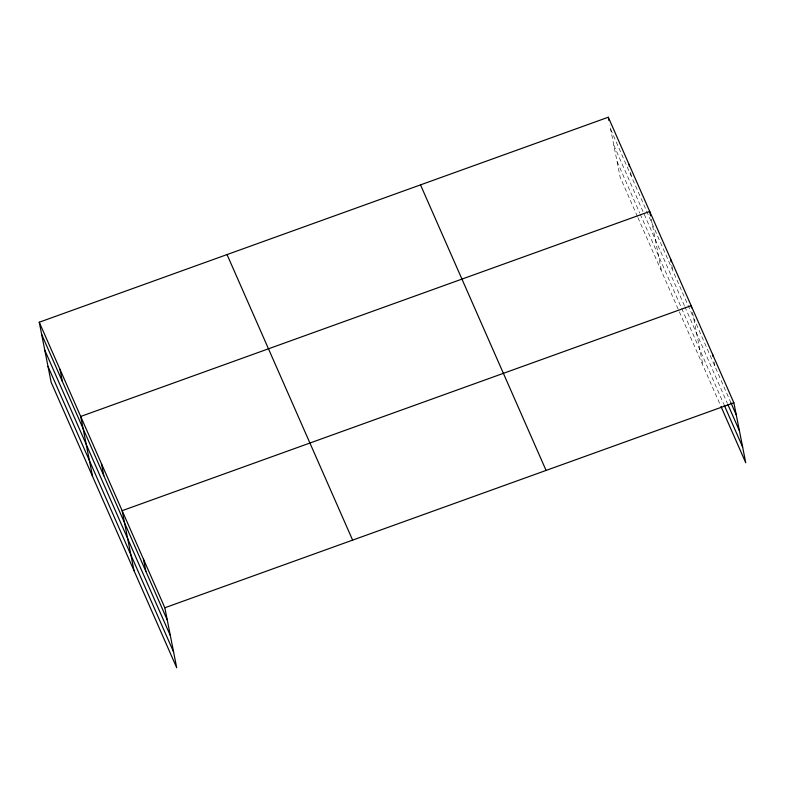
<?xml version="1.0" encoding="UTF-8"?>
<svg xmlns="http://www.w3.org/2000/svg" width="785" height="785" viewBox="0 0 785 785"><rect width="100%" height="100%" fill="white"/><g stroke="black" fill="none" stroke-linecap="round" stroke-linejoin="round"><path stroke-width="0.59" stroke-dasharray="3.92 2.94" d="M610.691 129.397L730.943 402.813M613.821 145.186L684.373 305.601M684.863 306.719L727.273 403.147M617.039 161.445L639.736 213.049M640.226 214.168L681.174 307.278M681.674 308.407L723.701 403.971M637.43 216.493L620.16 177.233L609.817 124.972M637.92 217.612L720.522 405.413M714.056 361.983L714.929 366.409M692.488 312.332L703.046 365.692M671.764 265.212L672.863 270.747M651.256 219.211L661.608 271.463M630.541 172.092L631.415 176.517"/><path stroke-width="1.18" d="M39.25 322.223L164.84 607.767L176.713 667.77L51.133 382.226L39.25 322.223L608.287 117.23L733.867 402.774L745.75 462.777L721.003 406.512M164.84 607.767L733.867 402.774M730.943 402.813L736.281 414.951M727.764 404.255L739.401 430.729M724.182 405.07L742.63 446.999M420.505 184.877L546.085 470.421M227.032 254.575L352.622 540.119M41.664 334.39L167.244 619.944M44.784 350.179L170.374 635.722M48.003 366.438L173.593 651.982M712.515 354.231L712.957 356.449M691.605 307.906L691.173 305.689L122.136 510.682L134.019 570.685M670.449 258.579L671.106 261.896M650.598 215.885L649.725 211.459L80.698 416.452L92.571 476.456M629.001 164.35L629.442 166.557M608.287 117.23L608.944 120.547M143.488 559.224L145.892 571.392M101.412 463.572L103.826 475.739M59.974 369.333L62.378 381.51"/></g></svg>
